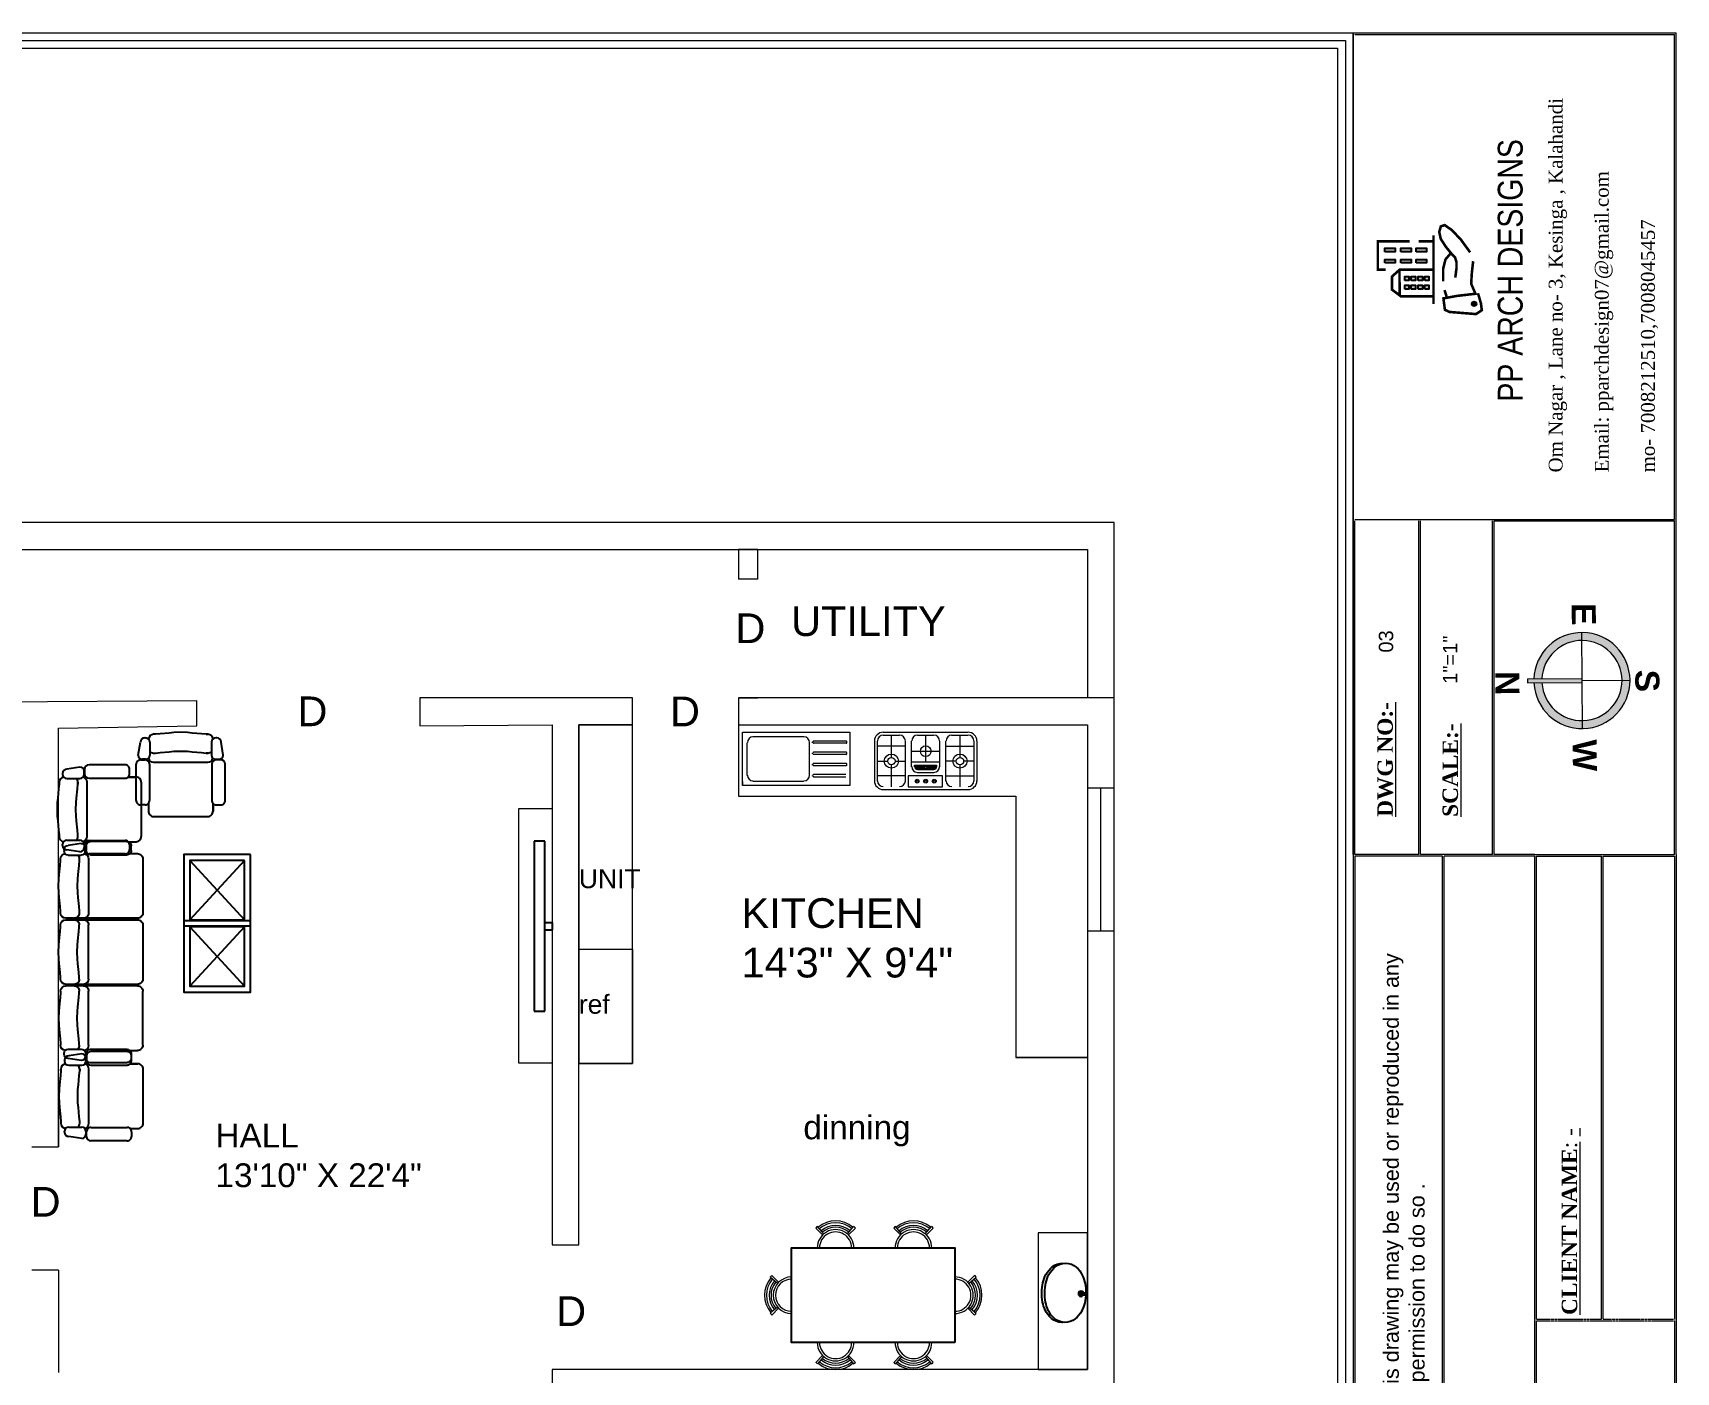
# Model space of a CAD drawing. Header units: inches. Extents: x 213 to 17763, y -4830 to 1802.
# Drawn here: x 661 to 1214, y 437 to 888 of the extents above; entities that cross this region are included whole.
import ezdxf

# ---------------------------------------------------------------- set-up
doc = ezdxf.new("R2010")
doc.units = ezdxf.units.IN
doc.header["$MEASUREMENT"] = 0
doc.linetypes.add('$0$HIDDEN', pattern=[0.375, 0.25, -0.125])
doc.linetypes.add('1', pattern=[0])
for name, color, linetype in [('6.text', 6, 'Continuous'), ('furn', 28, 'Continuous'), ('hatch', 4, 'Continuous'), ('LVL POINT', 170, '1'), ('PDF13_Text', 6, 'Continuous'), ('SAN-FIX', 1, 'Continuous'), ('text', 8, 'Continuous')]:
    doc.layers.add(name, color=color, linetype=linetype)
for name, color, linetype, lineweight in [('a_MUEBLE', 3, 'Continuous', 5), ('DIM FALSE CEILING', 7, 'Continuous', 30), ('ROD', 7, 'Continuous', 9), ('walls', 7, 'Continuous', 0)]:
    doc.layers.add(name, color=color, linetype=linetype, lineweight=lineweight)
doc.layers.add('PDF_Furniture', color=7, linetype='Continuous', true_color=0xdd8a6d)
doc.layers.add('PDF_SANITARY', color=7, linetype='Continuous', true_color=0x7f7f7f)
doc.styles.add('Arial', font='arial.ttf', dxfattribs={"height": 10})
doc.styles.add('PDF TimesNewRomanPSMT', font='arial.ttf')
doc.styles.add('SHASHIKANT', font='times.ttf')
doc.styles.add('style1', font='ARIALN.TTF')

# ---------------------------------------------------------------- blocks, each defined once
blk = doc.blocks.new('FDFDF')
at = {"color": 0}
blk.add_lwpolyline([(264875.26, 829072.57), (264875.26, 829011.8), (264840.01, 829011.8), (264840.01, 829072.57)], close=True, dxfattribs=at)
at = {"layer": 'a_MUEBLE', "color": 0, "lineweight": 20}
for p, q in [((264852.81, 829077.4), (264850.27, 829079.94)), ((264853.25, 829077.8), (264850.94, 829080.55)), ((264862.03, 829077.8), (264864.33, 829080.55)), ((264862.47, 829077.4), (264865, 829079.93)), ((264834.77, 829061.54), (264832.03, 829063.85)), ((264835.18, 829061.98), (264832.64, 829064.52)), ((264880.09, 829061.98), (264882.63, 829064.52)), ((264880.5, 829061.54), (264883.24, 829063.85)), ((264834.78, 829052.76), (264832.03, 829050.46)), ((264835.18, 829052.32), (264832.64, 829049.79)), ((264880.09, 829052.32), (264882.63, 829049.79)), ((264880.49, 829052.76), (264883.24, 829050.46)), ((264835.18, 829032.99), (264832.64, 829035.52)), ((264880.09, 829032.99), (264882.63, 829035.52)), ((264834.77, 829032.55), (264832.03, 829034.85)), ((264880.5, 829032.55), (264883.24, 829034.85)), ((264834.78, 829023.77), (264832.03, 829021.46)), ((264835.18, 829023.33), (264832.64, 829020.79)), ((264880.09, 829023.33), (264882.63, 829020.79)), ((264880.49, 829023.77), (264883.24, 829021.46)), ((264852.81, 829006.97), (264850.27, 829004.43)), ((264853.25, 829006.57), (264850.94, 829003.82)), ((264862.03, 829006.57), (264864.33, 829003.82)), ((264862.47, 829006.97), (264865, 829004.44))]:
    blk.add_line(p, q, dxfattribs=at)
for centre, radius, start, end in [((264857.63, 829072.57), 10.42, 129.98407, 134.98407), ((264857.63, 829072.57), 6.83, 359.98407, 179.98407), ((264857.63, 829072.57), 10.07, 49.98407, 129.98407), ((264857.63, 829072.57), 9.39, 49.98407, 129.98407), ((264857.63, 829072.57), 5.98, 359.98407, 179.98407), ((264857.63, 829072.57), 8.37, 49.98407, 129.98407), ((264857.63, 829072.57), 7.68, 49.98407, 129.98407), ((264857.63, 829072.57), 10.42, 44.98407, 49.98407), ((264840.01, 829057.16), 10.07, 140.01593, 220.01593), ((264840.01, 829057.16), 9.39, 140.01593, 220.01593), ((264840.01, 829057.16), 8.37, 140.01593, 220.01593), ((264840.01, 829057.16), 10.42, 135.01593, 140.01593), ((264840.01, 829057.16), 7.68, 140.01593, 220.01593), ((264840.01, 829057.16), 6.83, 90.01593, 270.01593), ((264840.01, 829057.16), 5.98, 90.01593, 270.01593), ((264875.26, 829057.16), 6.83, 269.98407, 89.98407), ((264875.26, 829057.16), 5.98, 269.98407, 89.98407), ((264875.26, 829057.16), 7.68, 319.98407, 39.98407), ((264875.26, 829057.16), 8.37, 319.98407, 39.98407), ((264875.26, 829057.16), 9.39, 319.98407, 39.98407), ((264875.26, 829057.16), 10.42, 39.98407, 44.98407), ((264875.26, 829057.16), 10.07, 319.98407, 39.98407), ((264840.01, 829057.16), 10.42, 220.01593, 225.01593), ((264875.26, 829057.16), 10.42, 314.98407, 319.98407), ((264840.01, 829028.16), 10.42, 135.01593, 140.01593), ((264875.26, 829028.16), 10.42, 39.98407, 44.98407), ((264840.01, 829028.16), 10.07, 140.01593, 220.01593), ((264840.01, 829028.16), 9.39, 140.01593, 220.01593), ((264840.01, 829028.16), 8.37, 140.01593, 220.01593), ((264840.01, 829028.16), 7.68, 140.01593, 220.01593), ((264840.01, 829028.16), 6.83, 90.01593, 270.01593), ((264840.01, 829028.16), 5.98, 90.01593, 270.01593), ((264875.26, 829028.16), 6.83, 269.98407, 89.98407), ((264875.26, 829028.16), 5.98, 269.98407, 89.98407), ((264875.26, 829028.16), 7.68, 319.98407, 39.98407), ((264875.26, 829028.16), 8.37, 319.98407, 39.98407), ((264875.26, 829028.16), 9.39, 319.98407, 39.98407), ((264875.26, 829028.16), 10.07, 319.98407, 39.98407), ((264840.01, 829028.16), 10.42, 220.01593, 225.01593), ((264875.26, 829028.16), 10.42, 314.98407, 319.98407), ((264857.63, 829011.8), 6.83, 180.01593, 0.01593), ((264857.63, 829011.8), 5.98, 180.01593, 0.01593), ((264857.63, 829011.8), 8.37, 230.01593, 310.01593), ((264857.63, 829011.8), 7.68, 230.01593, 310.01593), ((264857.63, 829011.8), 10.42, 225.01593, 230.01593), ((264857.63, 829011.8), 10.07, 230.01593, 310.01593), ((264857.63, 829011.8), 9.39, 230.01593, 310.01593), ((264857.63, 829011.8), 10.42, 310.01593, 315.01593)]:
    blk.add_arc(centre, radius, start, end, dxfattribs=at)
blk = doc.blocks.new('WBB')
at = {"layer": 'SAN-FIX'}
for p, q in [((-19.08, 7.01), (-19.08, 4.41)), ((-18.43, 7.01), (-18.43, 4.41))]:
    blk.add_line(p, q, dxfattribs=at)
blk.add_lwpolyline([(-29.16, 13.03, -0.175546), (-27.86, 16.63, -0.104048), (-25.13, 18.78, -0.064612), (-22.29, 19.76, -0.05077), (-18.99, 20.09, -0.05077), (-15.68, 19.76, -0.064612), (-12.84, 18.78, -0.104048), (-10.12, 16.63, -0.175546), (-8.81, 13.03, -0.022698), (-8.83, 12.52, -0.104048)], format="xyb", dxfattribs=at)
blk.add_lwpolyline([(-29.16, 12.01, -0.175546), (-27.86, 15.61, -0.104048), (-25.13, 17.76, -0.064612), (-22.29, 18.74, -0.05077), (-18.99, 19.08, -0.05077), (-15.68, 18.74, -0.064612), (-12.84, 17.76, -0.104048), (-10.12, 15.61, -0.175546), (-8.81, 12.01, -0.175546), (-10.12, 8.41, -0.104048), (-12.84, 6.26, -0.064612), (-15.68, 5.28, -0.05077), (-18.99, 4.94, -0.05077), (-22.29, 5.28, -0.064612), (-25.13, 6.26, -0.104048), (-27.86, 8.41, -0.175546)], format="xyb", close=True, dxfattribs=at)
blk.add_circle((-18.76, 6.61), 0.894, dxfattribs=at)
blk = doc.blocks.new('EYETY')
at = {"layer": 'furn', "color": 254}
for p, q in [((50110.18, -31682.67), (50110.18, -31680.03)), ((50111.93, -31678.27), (50130.16, -31678.27)), ((50131.92, -31680.03), (50131.92, -31704.17)), ((50132.41, -31704.17), (50132.41, -31680.03)), ((50134.17, -31678.27), (50152.4, -31678.27)), ((50154.16, -31680.03), (50154.16, -31682.67)), ((50154.65, -31680.03), (50154.65, -31704.17)), ((50174.64, -31678.27), (50156.41, -31678.27)), ((50176.4, -31682.67), (50176.4, -31680.03)), ((50106.05, -31683.7), (50106.05, -31695.86)), ((50109.08, -31682.21), (50107.53, -31682.21)), ((50110.56, -31695.86), (50110.56, -31683.7)), ((50154.16, -31682.67), (50154.16, -31704.17)), ((50176.01, -31695.86), (50176.01, -31683.7)), ((50177.49, -31682.21), (50179.04, -31682.21)), ((50180.53, -31683.7), (50180.53, -31695.86)), ((50107.53, -31697.34), (50109.08, -31697.34)), ((50109.21, -31697.52), (50108.23, -31697.52)), ((50111.93, -31696.51), (50130.16, -31696.51)), ((50143.29, -31696.51), (50134.17, -31696.51)), ((50152.4, -31696.51), (50143.29, -31696.51)), ((50174.64, -31696.51), (50156.41, -31696.51)), ((50177.36, -31697.52), (50178.34, -31697.52)), ((50179.04, -31697.34), (50177.49, -31697.34)), ((50106.79, -31698.96), (50107.48, -31703.33)), ((50110.65, -31703.33), (50110.65, -31698.96)), ((50111.93, -31699.63), (50112.53, -31699.63)), ((50112.53, -31699.63), (50114.11, -31699.79)), ((50114.11, -31699.79), (50117.22, -31700.07)), ((50117.22, -31700.07), (50118.78, -31700.24)), ((50118.78, -31700.24), (50121.05, -31700.3)), ((50121.05, -31700.3), (50123.32, -31700.24)), ((50123.32, -31700.24), (50124.88, -31700.07)), ((50124.88, -31700.07), (50127.98, -31699.79)), ((50127.98, -31699.79), (50129.57, -31699.63)), ((50129.57, -31699.63), (50130.16, -31699.63)), ((50134.77, -31699.63), (50134.17, -31699.63)), ((50136.35, -31699.79), (50134.77, -31699.63)), ((50139.46, -31700.07), (50136.35, -31699.79)), ((50141.02, -31700.24), (50139.46, -31700.07)), ((50143.29, -31700.3), (50141.02, -31700.24)), ((50145.56, -31700.24), (50143.29, -31700.3)), ((50147.12, -31700.07), (50145.56, -31700.24)), ((50150.22, -31699.79), (50147.12, -31700.07)), ((50151.81, -31699.63), (50150.22, -31699.79)), ((50152.4, -31699.63), (50151.81, -31699.63)), ((50157.01, -31699.63), (50156.41, -31699.63)), ((50158.59, -31699.79), (50157.01, -31699.63)), ((50161.7, -31700.07), (50158.59, -31699.79)), ((50163.25, -31700.24), (50161.7, -31700.07)), ((50165.53, -31700.3), (50163.25, -31700.24)), ((50167.8, -31700.24), (50165.53, -31700.3)), ((50169.36, -31700.07), (50167.8, -31700.24)), ((50172.46, -31699.79), (50169.36, -31700.07)), ((50174.04, -31699.63), (50172.46, -31699.79)), ((50174.64, -31699.63), (50174.04, -31699.63)), ((50175.92, -31703.33), (50175.92, -31698.96)), ((50179.78, -31698.96), (50179.1, -31703.33)), ((50108.95, -31704.77), (50109.21, -31704.77)), ((50112.53, -31705.93), (50111.93, -31705.93)), ((50114.11, -31706.09), (50112.53, -31705.93)), ((50117.22, -31706.37), (50114.11, -31706.09)), ((50118.78, -31706.54), (50117.22, -31706.37)), ((50121.05, -31706.6), (50118.78, -31706.54)), ((50123.32, -31706.54), (50121.05, -31706.6)), ((50124.88, -31706.37), (50123.32, -31706.54)), ((50127.98, -31706.09), (50124.88, -31706.37)), ((50129.57, -31705.93), (50127.98, -31706.09)), ((50130.16, -31705.93), (50129.57, -31705.93)), ((50134.77, -31705.93), (50134.17, -31705.93)), ((50136.35, -31706.09), (50134.77, -31705.93)), ((50139.46, -31706.37), (50136.35, -31706.09)), ((50141.02, -31706.54), (50139.46, -31706.37)), ((50143.29, -31706.6), (50141.02, -31706.54)), ((50145.56, -31706.54), (50143.29, -31706.6)), ((50147.12, -31706.37), (50145.56, -31706.54)), ((50150.22, -31706.09), (50147.12, -31706.37)), ((50151.81, -31705.93), (50150.22, -31706.09)), ((50152.4, -31705.93), (50151.81, -31705.93)), ((50156.41, -31705.93), (50157.01, -31705.93)), ((50157.01, -31705.93), (50158.59, -31706.09)), ((50158.59, -31706.09), (50161.7, -31706.37)), ((50161.7, -31706.37), (50163.25, -31706.54)), ((50163.25, -31706.54), (50165.53, -31706.6)), ((50165.53, -31706.6), (50167.8, -31706.54)), ((50167.8, -31706.54), (50169.36, -31706.37)), ((50169.36, -31706.37), (50172.46, -31706.09)), ((50172.46, -31706.09), (50174.04, -31705.93)), ((50174.04, -31705.93), (50174.64, -31705.93)), ((50177.63, -31704.77), (50177.36, -31704.77))]:
    blk.add_line(p, q, dxfattribs=at)
at = {"layer": 'furn', "color": 254, "extrusion": (0, 0, -1)}
for centre, major_axis, start_param, end_param in [((50111.93, -31680.03), (1.24, -1.24), 2.356194, 3.926991), ((50130.16, -31680.03), (-1.24, -1.24), 2.356194, 3.926991), ((50134.17, -31680.03), (1.24, -1.24), 2.356194, 3.926991), ((50152.4, -31680.03), (-1.24, -1.24), 2.356194, 3.926991), ((50156.41, -31680.03), (1.24, -1.24), 2.356194, 3.926991), ((50174.64, -31680.03), (-1.24, -1.24), 2.356194, 3.926991), ((50107.53, -31683.7), (1.05, -1.05), 2.356194, 3.926991), ((50109.08, -31683.7), (-1.05, -1.05), 2.356194, 3.926991), ((50177.49, -31683.7), (1.05, -1.05), 2.356194, 3.926991), ((50179.04, -31683.7), (-1.05, -1.05), 2.356194, 3.926991), ((50107.53, -31695.86), (-1.05, -1.05), -0.785398, 0.785398), ((50108.23, -31698.96), (-1.02, -1.02), 0.785398, 2.356194), ((50109.08, -31695.86), (-1.05, -1.05), 3.926991, 5.497787), ((50109.21, -31698.96), (1.02, -1.02), 3.926991, 5.497787), ((50111.93, -31698.27), (1.24, -1.24), 2.553225, 3.926991), ((50130.16, -31698.27), (-1.24, -1.24), 2.356194, 3.926991), ((50134.17, -31698.27), (1.24, -1.24), 2.356194, 3.926991), ((50152.4, -31698.27), (1.24, -1.24), 3.926991, 5.497787), ((50156.41, -31698.27), (1.24, -1.24), 2.356194, 3.926991), ((50174.64, -31698.27), (-1.24, -1.24), 2.356194, 3.72996), ((50177.36, -31698.96), (-1.02, -1.02), 0.785398, 2.356194), ((50177.49, -31695.86), (-1.05, -1.05), -0.785398, 0.785398), ((50178.34, -31698.96), (1.02, -1.02), 3.926991, 5.497787), ((50179.04, -31695.86), (-1.05, -1.05), 3.926991, 5.497787), ((50111.93, -31701.39), (-1.24, -1.24), 1.538441, 2.356194), ((50130.16, -31701.39), (-1.24, -1.24), 2.356194, 3.926991), ((50134.17, -31701.39), (1.24, -1.24), 2.356194, 3.926991), ((50152.4, -31701.39), (-1.24, -1.24), 2.356194, 3.926991), ((50156.41, -31701.39), (1.24, -1.24), 2.356194, 3.926991), ((50174.64, -31701.39), (-1.24, -1.24), 2.356194, 3.173948), ((50108.94, -31703.3), (-1.04, -1.04), -0.788362, 0.767792), ((50109.21, -31703.33), (-1.02, -1.02), 3.926991, 5.497787), ((50111.93, -31704.17), (1.24, -1.24), 0.785398, 2.233985), ((50130.16, -31704.17), (1.24, -1.24), 5.497787, 7.068583), ((50134.17, -31704.17), (-1.24, -1.24), -0.785398, 0.785398), ((50152.4, -31704.17), (-1.24, -1.24), 3.927012, 5.497787), ((50156.41, -31704.17), (-1.24, -1.24), -0.785398, 0.785398), ((50174.64, -31704.17), (-1.24, -1.24), 4.0492, 5.497787), ((50177.36, -31703.33), (1.02, -1.02), 0.785398, 2.356194), ((50177.63, -31703.3), (1.04, -1.04), 5.515393, 7.071548)]:
    blk.add_ellipse(centre, major_axis=major_axis, ratio=1, start_param=start_param, end_param=end_param, dxfattribs=at)
blk = doc.blocks.new('EFSR')
at = {"layer": 'furn', "color": 254}
for p, q in [((11465.46, -9283.77), (11483.69, -9283.77)), ((11459.57, -9289.2), (11459.57, -9301.36)), ((11462.61, -9287.71), (11461.06, -9287.71)), ((11463.7, -9288.17), (11463.7, -9285.53)), ((11464.09, -9301.36), (11464.09, -9289.2)), ((11485.06, -9301.36), (11485.06, -9289.2)), ((11485.45, -9288.17), (11485.45, -9285.53)), ((11485.45, -9285.53), (11485.45, -9288.2)), ((11486.54, -9287.71), (11488.09, -9287.71)), ((11489.57, -9289.2), (11489.57, -9301.36)), ((11460.32, -9304.46), (11461, -9308.83)), ((11461.06, -9302.84), (11462.61, -9302.84)), ((11462.74, -9303.02), (11461.76, -9303.02)), ((11464.18, -9308.83), (11464.18, -9304.46)), ((11465.46, -9302.01), (11483.69, -9302.01)), ((11465.46, -9305.13), (11466.05, -9305.13)), ((11466.05, -9305.13), (11467.64, -9305.29)), ((11467.64, -9305.29), (11470.74, -9305.57)), ((11470.74, -9305.57), (11472.3, -9305.74)), ((11472.3, -9305.74), (11474.57, -9305.8)), ((11474.57, -9305.8), (11476.84, -9305.74)), ((11476.84, -9305.74), (11478.4, -9305.57)), ((11478.4, -9305.57), (11481.51, -9305.29)), ((11481.51, -9305.29), (11483.09, -9305.13)), ((11483.69, -9305.13), (11483.09, -9305.13)), ((11483.09, -9305.13), (11483.69, -9305.13)), ((11484.97, -9308.83), (11484.97, -9304.46)), ((11486.41, -9303.02), (11487.39, -9303.02)), ((11488.09, -9302.84), (11486.54, -9302.84)), ((11488.83, -9304.46), (11488.15, -9308.83)), ((11462.47, -9310.27), (11462.74, -9310.27)), ((11466.05, -9311.43), (11465.46, -9311.43)), ((11467.64, -9311.59), (11466.05, -9311.43)), ((11483.09, -9311.43), (11481.51, -9311.59)), ((11483.09, -9311.43), (11483.69, -9311.43)), ((11483.69, -9311.43), (11483.09, -9311.43)), ((11486.68, -9310.27), (11486.41, -9310.27)), ((11470.74, -9311.87), (11467.64, -9311.59)), ((11472.3, -9312.04), (11470.74, -9311.87)), ((11474.57, -9312.1), (11472.3, -9312.04)), ((11476.84, -9312.04), (11474.57, -9312.1)), ((11478.4, -9311.87), (11476.84, -9312.04)), ((11481.51, -9311.59), (11478.4, -9311.87))]:
    blk.add_line(p, q, dxfattribs=at)
at = {"layer": 'furn', "color": 254, "extrusion": (0, 0, -1)}
for centre, major_axis, start_param, end_param in [((11465.46, -9285.53), (1.24, -1.24), 2.356194, 3.926991), ((11483.69, -9285.53), (-1.24, -1.24), 2.356194, 3.926991), ((11483.69, -9285.53), (-1.24, -1.24), 2.356194, 3.926991), ((11461.06, -9289.2), (1.05, -1.05), 2.356194, 3.926991), ((11462.61, -9289.2), (-1.05, -1.05), 2.356194, 3.926991), ((11486.54, -9289.2), (1.05, -1.05), 2.356194, 3.926991), ((11488.09, -9289.2), (-1.05, -1.05), 2.356194, 3.926991), ((11461.06, -9301.36), (-1.05, -1.05), -0.785398, 0.785398), ((11461.76, -9304.46), (-1.02, -1.02), 0.785398, 2.356194), ((11462.61, -9301.36), (-1.05, -1.05), 3.926991, 5.497787), ((11462.74, -9304.46), (1.02, -1.02), 3.926991, 5.497787), ((11465.46, -9303.77), (1.24, -1.24), 2.553225, 3.926991), ((11465.46, -9306.89), (-1.24, -1.24), 1.538441, 2.356194), ((11483.69, -9303.77), (-1.24, -1.24), 2.356194, 3.72996), ((11483.69, -9303.77), (-1.24, -1.24), 2.356194, 3.72996), ((11483.69, -9306.89), (-1.24, -1.24), 2.356194, 3.173948), ((11483.69, -9306.89), (-1.24, -1.24), 2.356194, 3.173948), ((11486.41, -9304.46), (-1.02, -1.02), 0.785398, 2.356194), ((11486.54, -9301.36), (-1.05, -1.05), -0.785398, 0.785398), ((11487.39, -9304.46), (1.02, -1.02), 3.926991, 5.497787), ((11488.09, -9301.36), (-1.05, -1.05), 3.926991, 5.497787), ((11462.47, -9308.8), (-1.04, -1.04), -0.788362, 0.767792), ((11462.74, -9308.83), (-1.02, -1.02), 3.926991, 5.497787), ((11465.46, -9309.67), (1.24, -1.24), 0.785398, 2.233985), ((11483.69, -9309.67), (-1.24, -1.24), 4.0492, 5.497787), ((11483.69, -9309.67), (1.24, -1.24), 5.619996, 7.068583), ((11486.41, -9308.83), (1.02, -1.02), 0.785398, 2.356194), ((11486.68, -9308.8), (1.04, -1.04), 5.515393, 7.071548)]:
    blk.add_ellipse(centre, major_axis=major_axis, ratio=1, start_param=start_param, end_param=end_param, dxfattribs=at)
blk = doc.blocks.new('etruyteu')
at = {"layer": 'furn', "color": 254}
for p, q in [((46569.76, -93185.41), (46569.76, -93137.7)), ((46569.76, -93137.7), (46572.79, -93137.7)), ((46572.79, -93137.7), (46572.79, -93185.41)), ((46569.76, -93160.55), (46567.74, -93160.55)), ((46567.74, -93160.55), (46567.74, -93162.57)), ((46569.76, -93162.57), (46567.74, -93162.57)), ((46572.79, -93185.41), (46569.76, -93185.41))]:
    blk.add_line(p, q, dxfattribs=at)

msp = doc.modelspace()

# ---------------------------------------------------------------- hatches: boundary and pattern name
at = {"true_color": 0xed1f24}
h = msp.add_hatch(color=240, dxfattribs=at)
h.dxf.hatch_style = 1
h.paths.add_polyline_path([(1123.73, 801.85), (1123.73, 803.19), (1122.29, 803.19), (1122.29, 801.85)])
h.paths.add_polyline_path([(1123.73, 806.11), (1122.29, 806.11), (1122.29, 804.77), (1123.73, 804.77)])
h.paths.add_polyline_path([(1124.51, 806.11), (1124.51, 804.77), (1125.95, 804.77), (1125.95, 806.11)])
h.paths.add_polyline_path([(1124.51, 803.19), (1124.51, 801.85), (1125.95, 801.85), (1125.95, 803.19)])
h.paths.add_polyline_path([(1126.85, 801.85), (1128.29, 801.85), (1128.29, 803.19), (1126.85, 803.19)])
h.paths.add_polyline_path([(1130.46, 803.19), (1129.01, 803.19), (1129.01, 801.85), (1130.46, 801.85)])
h.paths.add_polyline_path([(1130.46, 804.77), (1130.46, 806.11), (1129.01, 806.11), (1129.01, 804.77)])
h.paths.add_polyline_path([(1128.29, 804.77), (1128.29, 806.11), (1126.85, 806.11), (1126.85, 804.77)])
h.paths.add_polyline_path([(1129.67, 810.71), (1129.67, 811.91), (1126.2, 811.91), (1126.2, 810.71)])
h.paths.add_polyline_path([(1126.2, 815.65), (1126.2, 814.44), (1129.67, 814.44), (1129.67, 815.65)])
h.paths.add_polyline_path([(1120.96, 815.65), (1120.96, 814.44), (1124.42, 814.44), (1124.42, 815.65)])
h.paths.add_polyline_path([(1120.96, 811.91), (1120.96, 810.71), (1124.42, 810.71), (1124.42, 811.91)])
h.paths.add_polyline_path([(1119.13, 814.44), (1119.13, 815.65), (1115.66, 815.65), (1115.66, 814.44)])
h.paths.add_polyline_path([(1115.66, 811.91), (1115.66, 810.71), (1119.13, 810.71), (1119.13, 811.91)])
h = msp.add_hatch(color=240, dxfattribs=at)
h.dxf.hatch_style = 1
h.paths.add_polyline_path([(1145.63, 797.72, 1), (1145.63, 796.21, 1)])
at = {"lineweight": 0}
h = msp.add_hatch(color=3, dxfattribs=at)
h.dxf.hatch_style = 1
h.paths.add_polyline_path([(1198.06, 670.32), (1195.37, 670.3, -0.414214), (1182, 656.74), (1182.02, 654.04, 0.414214)])
h.paths.add_polyline_path([(1181.79, 686.36), (1181.81, 683.67, -0.414214), (1195.37, 670.3), (1198.06, 670.32, 0.414214)])
h.paths.add_polyline_path([(1168.46, 669.43), (1165.76, 669.41, 47.979158), (1165.75, 670.76), (1168.45, 670.78, -39.974984)])
h.paths.add_polyline_path([(1181.9, 670.88), (1163.54, 670.74), (1163.55, 669.4), (1181.91, 669.53)])
at = {"lineweight": 0, "true_color": 0x939598}
h = msp.add_hatch(color=252, dxfattribs=at)
h.dxf.hatch_style = 1
h.paths.add_polyline_path([(1198.06, 670.32), (1195.37, 670.3, -0.414214), (1182, 656.74), (1182.02, 654.04, 0.414214)])
h.paths.add_polyline_path([(1181.79, 686.36), (1181.81, 683.67, -0.414214), (1195.37, 670.3), (1198.06, 670.32, 0.414214)])

# ---------------------------------------------------------------- linework, layer by layer
at = {"lineweight": 0}
for p, q in [((1104.96, 611.65), (1104.96, 888.15)), ((1104.96, 888.15), (1213.57, 888.15)), ((1105.48, 887.63), (1213.05, 887.63)), ((1213.05, 724.43), (1213.05, 887.63)), ((1213.57, 611.65), (1213.57, 888.15)), ((1105.48, 724.43), (1213.05, 724.43)), ((1105.48, 611.65), (1105.48, 723.92)), ((1127.04, 611.65), (1127.04, 723.92)), ((1127.56, 611.65), (1127.56, 723.92)), ((1151.82, 611.65), (1151.82, 723.92)), ((1152.34, 723.92), (1213.05, 723.92)), ((1152.34, 611.65), (1152.34, 723.92)), ((1213.05, 611.65), (1213.05, 723.92)), ((1163.54, 670.74), (1181.9, 670.88)), ((1163.54, 670.74), (1163.55, 669.4)), ((1163.55, 669.4), (1181.91, 669.53)), ((1104.96, 611.65), (1104.96, 168.34)), ((1127.04, 611.65), (1105.48, 611.65)), ((1135.01, 611.13), (1105.48, 611.13)), ((1105.48, 611.13), (1105.48, 168.86)), ((1151.82, 611.65), (1127.56, 611.65)), ((1135.01, 168.86), (1135.01, 611.13)), ((1166.1, 611.13), (1135.53, 611.13)), ((1135.53, 168.86), (1135.53, 611.13)), ((1166.1, 611.65), (1152.34, 611.65)), ((1166.1, 611.65), (1213.05, 611.65)), ((1166.1, 168.86), (1166.1, 611.13)), ((1166.62, 455.28), (1166.62, 611.13)), ((1166.62, 611.13), (1188.49, 611.13)), ((1188.49, 455.28), (1188.49, 611.13)), ((1189.01, 455.28), (1189.01, 611.13)), ((1189.01, 611.13), (1213.05, 611.13)), ((1213.05, 611.13), (1213.05, 455.28)), ((1213.57, 611.65), (1213.57, 168.34)), ((1166.62, 283.39), (1166.62, 454.76)), ((1213.05, 454.76), (1213.05, 283.39))]:
    msp.add_line(p, q, dxfattribs=at)
for p, q in [((732.18, 609.69), (713.7, 589.69)), ((713.7, 609.69), (732.18, 589.69)), ((732.18, 587.34), (713.7, 567.34)), ((713.7, 587.34), (732.18, 567.34))]:
    msp.add_line(p, q)
at = {"color": 240, "true_color": 0xed1f24, "const_width": 0.867}
for points in [[(1137.83, 814.05), (1136.17, 816.12), (1134.45, 818.73), (1133.9, 821.15), (1134.46, 823.05), (1135.75, 823.45), (1137.98, 821.9), (1141.1, 818.7), (1144.3, 814.28)], [(1115.94, 808.48), (1113.26, 808.48), (1113.26, 818.01), (1123.91, 818.01)], [(1127.02, 818.01), (1131.98, 818.01)], [(1131.98, 796.87), (1131.98, 820.01)], [(1135.22, 804.53), (1135.22, 808.78), (1135.99, 811.88), (1137.63, 813.81), (1138.08, 814.36)], [(1139.31, 805.79), (1139.72, 808.97), (1139.72, 810.9), (1139.25, 812.52), (1137.95, 813.89)], [(1131.98, 799.46), (1121.07, 799.46), (1117.99, 801.76), (1117.99, 806.12), (1120.59, 808.45), (1131.94, 808.45)], [(1120.57, 800.09), (1120.55, 808.41)], [(1144.86, 807.19), (1144.65, 803.7), (1146.09, 800.35), (1139.82, 799.62), (1134.92, 798.71)], [(1145.31, 811.31), (1144.86, 807.19)], [(1136.51, 799.01), (1135.68, 801.59)], [(1135.31, 798.78), (1135.82, 794.95), (1137.36, 794.23), (1142.44, 793.82), (1146.26, 793.51), (1148.22, 794.81), (1147.94, 797.08), (1146.94, 800.52)]]:
    msp.add_lwpolyline(points, dxfattribs=at)
at = {"color": 240, "true_color": 0xed1f24}
for points in [[(1115.66, 814.44), (1115.66, 815.65), (1119.13, 815.65), (1119.13, 814.44)], [(1120.96, 814.44), (1120.96, 815.65), (1124.42, 815.65), (1124.42, 814.44)], [(1126.2, 814.44), (1126.2, 815.65), (1129.67, 815.65), (1129.67, 814.44)], [(1115.66, 810.71), (1115.66, 811.91), (1119.13, 811.91), (1119.13, 810.71)], [(1120.96, 810.71), (1120.96, 811.91), (1124.42, 811.91), (1124.42, 810.71)], [(1126.2, 810.71), (1126.2, 811.91), (1129.67, 811.91), (1129.67, 810.71)], [(1122.29, 804.77), (1122.29, 806.11), (1123.73, 806.11), (1123.73, 804.77)], [(1122.29, 801.85), (1122.29, 803.19), (1123.73, 803.19), (1123.73, 801.85)], [(1124.51, 804.77), (1124.51, 806.11), (1125.95, 806.11), (1125.95, 804.77)], [(1124.51, 801.85), (1124.51, 803.19), (1125.95, 803.19), (1125.95, 801.85)], [(1126.85, 804.77), (1126.85, 806.11), (1128.29, 806.11), (1128.29, 804.77)], [(1126.85, 801.85), (1126.85, 803.19), (1128.29, 803.19), (1128.29, 801.85)], [(1129.01, 804.77), (1129.01, 806.11), (1130.46, 806.11), (1130.46, 804.77)], [(1129.01, 801.85), (1129.01, 803.19), (1130.46, 803.19), (1130.46, 801.85)]]:
    msp.add_lwpolyline(points, close=True, dxfattribs=at)
for points in [[(734.18, 611.69), (711.7, 611.69), (711.7, 587.69), (734.18, 587.69)], [(732.18, 609.69), (713.7, 609.69), (713.7, 589.69), (732.18, 589.69)], [(734.18, 589.34), (711.7, 589.34), (711.7, 565.34), (734.18, 565.34)], [(732.18, 587.34), (713.7, 587.34), (713.7, 567.34), (732.18, 567.34)]]:
    msp.add_lwpolyline(points, close=True)
msp.add_circle((1145.63, 796.97), 0.755, dxfattribs=at)
at = {"lineweight": 0}
for radius, start, end in [(16.16, 182.8002, 178.0242), (13.47, 183.2782, 177.5462)]:
    msp.add_arc((1181.9, 670.2), radius, start, end, dxfattribs=at)
at = {"layer": 'DIM FALSE CEILING', "linetype": '$0$HIDDEN', "lineweight": 0}
for p, q in [((1166.62, 455.28), (1188.49, 455.28)), ((1166.62, 454.76), (1213.05, 454.76)), ((1189.01, 455.28), (1213.05, 455.28))]:
    msp.add_line(p, q, dxfattribs=at)
at = {"layer": 'LVL POINT', "lineweight": 0}
for p, q in [((1181.79, 686.36), (1182.02, 654.04)), ((1181.9, 670.2), (1198.06, 670.32))]:
    msp.add_line(p, q, dxfattribs=at)
at = {"layer": 'PDF_Furniture', "lineweight": 0}
for points in [[(899.66, 636.27), (899.66, 634.83), (899.66, 652.85), (935.69, 652.85), (935.69, 634.83), (934.69, 634.83)], [(901.1, 649.24), (901.1, 638.29)], [(920.13, 651.26), (903.12, 651.26)], [(922.15, 638.29), (922.15, 649.24)], [(923.16, 649.24), (923.16, 649.53)], [(934.4, 649.82), (923.44, 649.82)], [(934.4, 649.1), (923.44, 649.1)], [(934.69, 649.24), (934.69, 649.53)], [(923.16, 645.5), (923.16, 645.79)], [(923.16, 641.75), (923.16, 642.04)], [(934.4, 646.07), (923.44, 646.07)], [(934.4, 645.35), (923.44, 645.35)], [(934.4, 642.33), (923.44, 642.33)], [(934.4, 641.46), (923.44, 641.46)], [(934.69, 645.5), (934.69, 645.79)], [(934.69, 641.75), (934.69, 642.04)], [(920.13, 636.27), (903.12, 636.27)], [(923.16, 638), (923.16, 638.29)], [(934.4, 638.58), (923.44, 638.58)], [(934.4, 637.71), (923.44, 637.71)], [(935.69, 634.83), (899.66, 634.83)]]:
    msp.add_lwpolyline(points, dxfattribs=at)
for centre, radius, start, end in [((903.19, 649.32), 1.95, 90, 180), ((920.2, 649.32), 1.95, 0, 90), ((923.52, 649.6), 0.216, 89.9999, 180.0001), ((923.52, 649.32), 0.216, 179.9999, 270.0001), ((934.47, 649.6), 0.216, 359.9999, 90.0001), ((934.47, 649.32), 0.216, 269.9999, 0.0001), ((923.52, 645.86), 0.216, 89.9999, 180.0001), ((923.52, 645.57), 0.216, 179.9999, 270.0001), ((923.52, 642.11), 0.216, 89.9999, 180.0001), ((923.52, 641.82), 0.216, 179.9999, 270.0001), ((934.47, 645.86), 0.216, 359.9999, 90.0001), ((934.47, 645.57), 0.216, 269.9999, 0.0001), ((934.47, 642.11), 0.216, 359.9999, 90.0001), ((934.47, 641.82), 0.216, 269.9999, 0.0001), ((903.19, 638.36), 1.95, 180, 270), ((920.2, 638.36), 1.95, 270, 360), ((923.52, 638.36), 0.216, 89.9999, 180.0001), ((923.52, 638.07), 0.216, 179.9999, 270.0001)]:
    msp.add_arc(centre, radius, start, end, dxfattribs=at)
at = {"layer": 'PDF_SANITARY', "lineweight": 5}
for points in [[(975.41, 652.69), (946.87, 652.69)], [(943.99, 649.81), (943.99, 636.4)], [(944.85, 649.81), (944.85, 636.4)], [(954.36, 648.08), (944.85, 648.08)], [(952.35, 651.68), (946.87, 651.68)], [(949.61, 651.68), (949.61, 644.33)], [(954.36, 649.81), (954.36, 636.4)], [(956.38, 649.81), (956.38, 641.16)], [(963.88, 651.68), (958.4, 651.68)], [(961.14, 651.68), (961.14, 642.74)], [(965.89, 649.81), (965.89, 641.16)], [(967.91, 649.81), (967.91, 636.4)], [(967.91, 648.08), (977.42, 648.08)], [(975.41, 651.68), (969.93, 651.68)], [(972.67, 651.68), (972.67, 644.33)], [(977.42, 649.81), (977.42, 636.4)], [(978.43, 649.81), (978.43, 636.4)], [(944.85, 643.03), (948.46, 643.03)], [(949.61, 641.88), (949.61, 634.39)], [(950.91, 643.03), (954.36, 643.03)], [(965.89, 646.35), (956.38, 646.35)], [(965.89, 642.74), (956.38, 642.74)], [(964.89, 641.45), (957.39, 641.45)], [(971.52, 643.03), (967.91, 643.03)], [(972.67, 641.88), (972.67, 634.39)], [(977.42, 643.03), (973.82, 643.03)], [(954.36, 638.13), (944.85, 638.13)], [(960.85, 640.87), (957.39, 640.87)], [(960.85, 640.73), (957.54, 640.73)], [(964.6, 640.44), (957.68, 640.44)], [(963.88, 640.15), (958.4, 640.15)], [(963.88, 639.14), (958.4, 639.14)], [(964.89, 640.87), (961.57, 640.87)], [(964.74, 640.73), (961.57, 640.73)], [(967.91, 638.13), (977.42, 638.13)], [(975.41, 633.38), (946.87, 633.38)]]:
    msp.add_lwpolyline(points, dxfattribs=at)
for points in [[(957.39, 641.74), (964.89, 641.74), (964.89, 641.16), (957.39, 641.16)], [(955.37, 634.39), (966.9, 634.39), (966.9, 638.13), (955.37, 638.13)]]:
    msp.add_lwpolyline(points, close=True, dxfattribs=at)
for centre, radius in [((961.21, 646.42), 1.8), ((949.68, 643.1), 2.38), ((949.68, 643.1), 1.23), ((961.21, 640.94), 0.36), ((972.74, 643.1), 2.38), ((972.74, 643.1), 1.23), ((958.33, 636.33), 0.649), ((958.33, 636.33), 0.36), ((961.21, 636.33), 0.649), ((961.21, 636.33), 0.36), ((964.09, 636.33), 0.649), ((964.09, 636.33), 0.36)]:
    msp.add_circle(centre, radius, dxfattribs=at)
for centre, radius, start, end in [((946.94, 649.88), 2.95, 90, 180), ((975.48, 649.88), 2.95, 360, 90), ((946.94, 649.88), 1.95, 90, 180), ((952.42, 649.88), 1.95, 0, 90), ((958.47, 649.88), 1.95, 90, 180), ((963.95, 649.88), 1.95, 0, 90), ((970, 649.88), 1.95, 90, 180), ((975.48, 649.88), 1.95, 0, 90), ((958.47, 641.23), 1.95, 180, 270), ((958.47, 641.23), 0.937, 180, 270), ((963.95, 641.23), 0.937, 270, 360), ((963.95, 641.23), 1.95, 270, 360), ((946.94, 636.47), 2.95, 180, 270), ((946.94, 636.47), 1.95, 180, 270), ((952.42, 636.47), 1.95, 270, 360), ((970, 636.47), 1.95, 180, 270), ((975.48, 636.47), 2.95, 270, 0), ((975.48, 636.47), 1.95, 270, 360)]:
    msp.add_arc(centre, radius, start, end, dxfattribs=at)
at = {"layer": 'ROD'}
for p, q in [((1024.57, 723.34), (344.57, 723.34)), ((1024.57, 664.34), (1024.57, 723.34)), ((469.57, 714.34), (1015.57, 714.34)), ((1015.57, 714.34), (1015.57, 664.34)), ((538.57, 662.34), (716.09, 663.54)), ((862.57, 664.34), (791.06, 664.34)), ((862.57, 655.34), (862.57, 664.34)), ((1024.57, 664.34), (898.21, 664.34)), ((1024.57, 438.34), (1024.57, 664.34)), ((669.57, 654.2), (716.09, 654.99)), ((669.57, 513.3), (669.57, 654.2)), ((791.06, 654.99), (835.57, 655.28)), ((835.57, 655.28), (835.57, 480.34)), ((844.57, 655.34), (844.57, 646.34)), ((844.57, 655.34), (862.57, 655.34)), ((844.57, 480.34), (844.57, 655.34)), ((844.57, 655.34), (862.57, 655.34)), ((898.21, 655.34), (1015.57, 655.34)), ((1015.57, 655.34), (1015.57, 543.34)), ((1015.57, 543.34), (991.57, 543.34)), ((1015.57, 543.34), (1015.57, 438.34)), ((669.57, 530.34), (669.57, 539.34)), ((835.57, 480.34), (844.57, 480.34)), ((835.57, 438.34), (835.57, 429.34)), ((844.57, 438.34), (835.57, 438.34)), ((1015.57, 438.34), (844.57, 438.34)), ((1024.57, 429.34), (1024.57, 438.34))]:
    msp.add_line(p, q, dxfattribs=at)
at = {"layer": 'ROD', "color": 251, "true_color": 0x636466}
for p, q in [((898.21, 655.34), (898.21, 631.34)), ((898.21, 631.34), (991.57, 631.34)), ((991.57, 631.34), (991.57, 543.34))]:
    msp.add_line(p, q, dxfattribs=at)
at = {"layer": 'ROD', "color": 5}
msp.add_line((1020.07, 586.03), (1020.07, 634.03), dxfattribs=at)
at = {"layer": 'ROD'}
for points in [[(904.71, 704.3), (904.71, 714.34), (898.21, 714.34), (898.21, 704.3)], [(904.71, 704.3), (898.21, 704.3)], [(716.09, 654.99), (716.09, 663.54)], [(791.06, 664.34), (791.06, 654.99)], [(862.57, 655.34), (862.57, 664.34)], [(898.21, 664.34), (898.21, 655.34)], [(898.21, 664.34), (904.71, 664.34)], [(898.21, 664.34), (904.71, 664.34)], [(991.57, 543.34), (1015.57, 543.34)], [(669.57, 530.34), (669.57, 513.3)], [(660.57, 513.3), (669.57, 513.3)], [(669.57, 471.8), (660.57, 471.8)], [(669.57, 471.8), (669.57, 437.34)]]:
    msp.add_lwpolyline(points, dxfattribs=at)
at = {"layer": 'ROD', "color": 252, "true_color": 0x939598}
msp.add_lwpolyline([(862.57, 655.34), (844.57, 655.34), (844.57, 541.3), (862.57, 541.3)], close=True, dxfattribs=at)
at = {"layer": 'ROD', "color": 5}
msp.add_lwpolyline([(1024.57, 634.03), (1015.57, 634.03), (1015.57, 586.03), (1024.57, 586.03)], close=True, dxfattribs=at)
at = {"layer": 'ROD', "color": 8}
msp.add_lwpolyline([(835.72, 541.55), (835.72, 627.05), (824.26, 627.05), (824.26, 541.55)], close=True, dxfattribs=at)
at = {"layer": 'ROD'}
for points in [[(862.57, 541.3), (844.57, 541.3), (844.57, 579.8), (862.57, 579.8)], [(1015.57, 484.34), (999.07, 484.34), (999.07, 438.34), (1015.57, 438.34)]]:
    msp.add_lwpolyline(points, close=True, dxfattribs=at)
at = {"layer": 'walls', "color": 252, "lineweight": 0}
for points in [[(212.96, 168.34), (212.96, 888.15), (1104.96, 888.15), (1104.96, 168.34)], [(215.56, 170.94), (215.56, 885.54), (1102.36, 885.54), (1102.36, 170.94)], [(218.17, 173.54), (218.17, 882.94), (1099.75, 882.94), (1099.75, 173.54)]]:
    msp.add_lwpolyline(points, close=True, dxfattribs=at)

# ---------------------------------------------------------------- block references
at = {"rotation": 270}
msp.add_blockref('EYETY', (32376.21, 50722.13), dxfattribs=at)
at = {"xscale": -1.2, "yscale": 1.2, "zscale": 1.2}
msp.add_blockref('etruyteu', (56716.86, 112381.42), dxfattribs=at)
at = {"layer": 'furn', "color": 241, "true_color": 0xf7abae, "xscale": 0.9032898589369456, "yscale": 0.9032898589369456, "zscale": 0.9032898589369456, "rotation": 270.0036969813815}
msp.add_blockref('FDFDF', (-747937.26, 239658.26), dxfattribs=at)
at = {"layer": 'hatch', "xscale": -1}
for p, rotation in [((-10763.89, -8659.32), 180), ((9981.21, -10847.73), 270), ((9981.84, -10944.23), 270)]:
    msp.add_blockref('EFSR', p, dxfattribs=dict(at, rotation=rotation))
at = {"layer": 'SAN-FIX', "xscale": -0.978079365962185, "yscale": 0.9780793680751231, "zscale": 0.9780793664684282, "rotation": 88.95904476351375}
msp.add_blockref('WBB', (1019.56, 445.4), dxfattribs=at)

# ---------------------------------------------------------------- texts
at = {"lineweight": 0, "attachment_point": 1, "style": 'SHASHIKANT'}
for s, insert, char_height, width, rotation in [('Om Nagar , Lane no- 3, Kesinga , Kalahandi\\P\\PEmail: pparchdesign07@gmail.com \\P\\Pmo- 7008212510,7008045457', (1170.71, 740.23), 4.6565, 140.3316, 90), ('{\\fArial|b1|i0|c0|p34;\\C152;\\c12285479;E}', (1186.54, 696.31), 8.0804, 124.3156, 270.4122), ('{\\fArial|b0|i0|c0|p34;\\H1.0367x;03}', (1113.59, 679.6), 4.6584, 125.8553, 90), ('{\\fArial|b0|i0|c0|p34;\\H1.0367x;1"=1"}', (1135.12, 669.1), 4.6584, 125.8553, 90), ('{\\fArial|b1|i0|c0|p34;\\C3;N}', (1160.85, 673.39), 8.0804, 124.3156, 270.4122), ('{\\fArial|b1|i0|c0|p34;\\C152;\\c12285479;S}', (1207.9, 673.87), 8.0804, 124.3156, 270.4122), ('{\\fTimes New Roman|b1|i0|c0|p18;\\H1.11649x;\\L\\C152;\\c12285479;DWG NO:-}', (1113.1, 624.34), 4.6565, 125.803, 90), ('{\\fTimes New Roman|b1|i0|c0|p18;\\H1.11649x;\\L\\C152;\\c12285479;SCALE:-}', (1135.01, 624.34), 4.6565, 125.803, 90), ('{\\fArial|b1|i0|c0|p34;\\C152;\\c12285479;W}', (1186.86, 650.4), 8.0804, 124.3156, 270.4122), ('{\\fTimes New Roman|b1|i0|c0|p18;\\H1.11649x;\\L\\C152;\\c12285479;CLIENT NAME\\fTimes New Roman|b0|i0|c0|p18;: -\\H0.89566x;\\l  }', (1175.09, 456.73), 4.65648, 137.5425, 90)]:
    msp.add_mtext(s, dxfattribs=dict(at, insert=insert, char_height=char_height, width=width, rotation=rotation))
at = {"color": 7, "lineweight": 0, "true_color": 0xffffff, "insert": (1115.12, 221.33), "char_height": 5.1989, "width": 580.6177, "attachment_point": 1, "rotation": 90, "style": 'SHASHIKANT'}
msp.add_mtext('{\\fArial|b0|i0|c0|p34;\\C143;\\c14659450;This drawing is the property of "PP ARCH DESIGNS".no part of this drawing may be used or reproduced in any\\P manner,or transmitted in any form by any means without awritten permission to do so .}', dxfattribs=at)
at = {"layer": '6.text', "attachment_point": 1, "style": 'Arial'}
for s, width, gutter_width, insert, char_height in [('D', 9, 45, (897.21, 692.8), 10), ('UTILITY', 104.1363, 60, (915.94, 695.19), 10), ('D', 9, 45, (749.94, 664.84), 10), ('D', 9, 45, (875.21, 664.8), 10), ('KITCHEN\\P14\'3" X 9\'4"', 85.5749, 87.73, (899.26, 596.96), 10), ('HALL\\P13\'10" X 22\'4"', 81.6265, 53, (722.39, 521.08), 8), ('dinning', 81.6265, 53, (920.07, 523.85), 8), ('D', 9, 45, (660.21, 499.8), 10), ('D', 9, 45, (836.94, 463.01), 10)]:
    msp.add_mtext_dynamic_manual_height_columns(s, width=width, gutter_width=gutter_width, heights=[0], dxfattribs=dict(at, insert=insert, char_height=char_height))
at = {"layer": 'PDF13_Text', "char_height": 6.379, "width": 36.064, "attachment_point": 4, "style": 'PDF TimesNewRomanPSMT'}
for s, insert in [('\\PUNIT', (844.57, 608.8)), ('\\Pref', (844.57, 566.55))]:
    msp.add_mtext(s, dxfattribs=dict(at, insert=insert))
at = {"layer": 'text', "color": 240, "true_color": 0xed1f24, "style": 'style1'}
msp.add_text(' PP ARCH DESIGNS ', height=8.3592, rotation=90, dxfattribs=at).set_placement((1161.96, 761.41))

doc.saveas('drawing.dxf')
